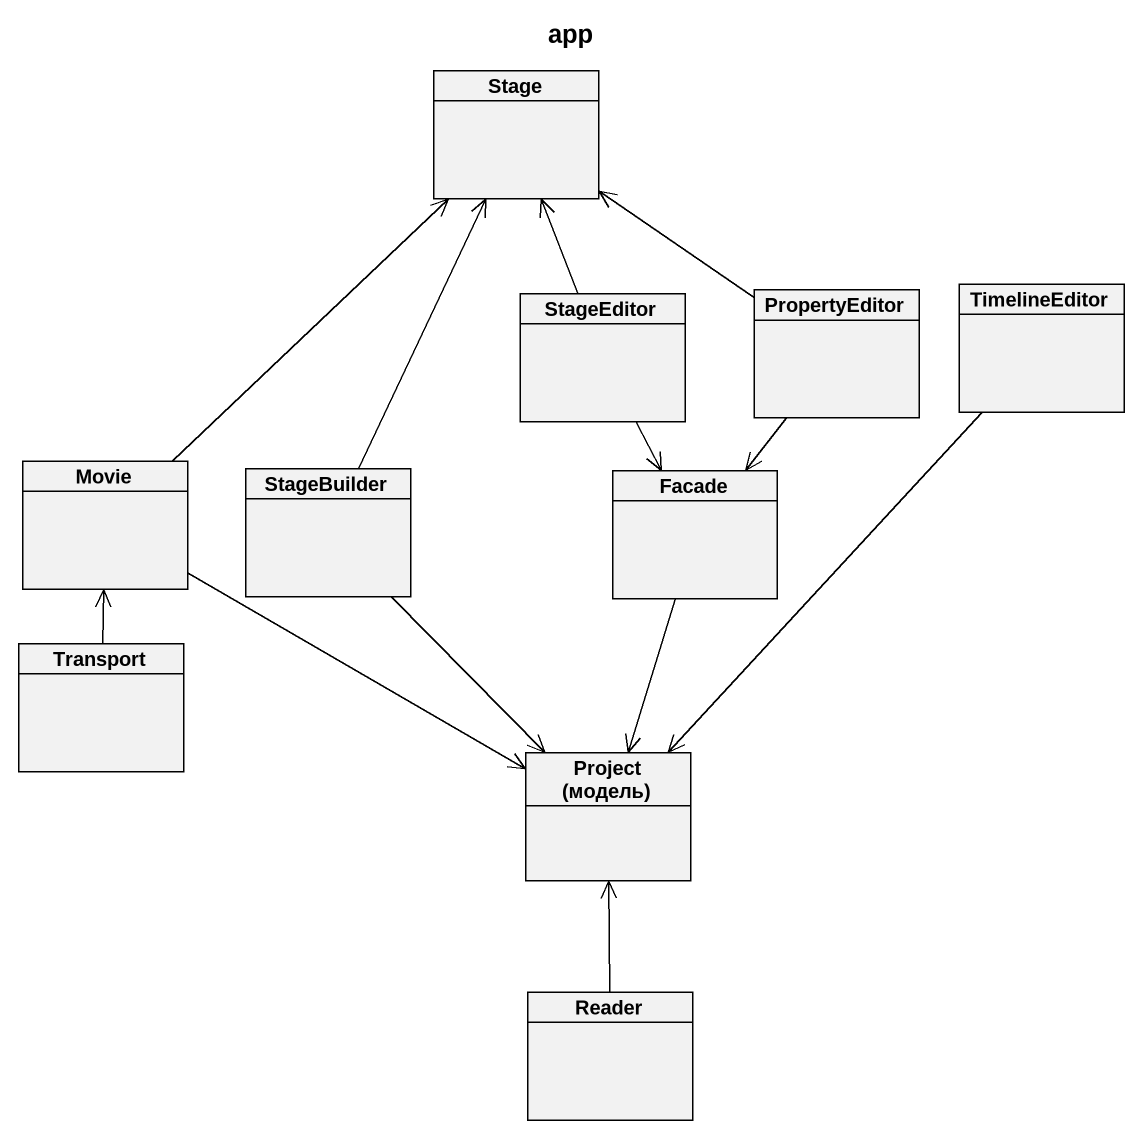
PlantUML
@startuml
title app
hide circle
hide empty members
class Stage
class StageEditor
class PropertyEditor
class TimelineEditor
class Movie
class StageBuilder
class Facade
class Transport
class "Project (модель)" as Project_модель
class Reader
StageEditor -up-> Stage
StageEditor --> Facade
PropertyEditor -up-> Stage
PropertyEditor --> Facade
TimelineEditor --> Project_модель
Movie -up-> Stage
Movie -right-> Project_модель
StageBuilder -up-> Stage
StageBuilder --> Project_модель
Facade --> Project_модель
Transport -up-> Movie
Reader -up-> Project_модель
@enduml
